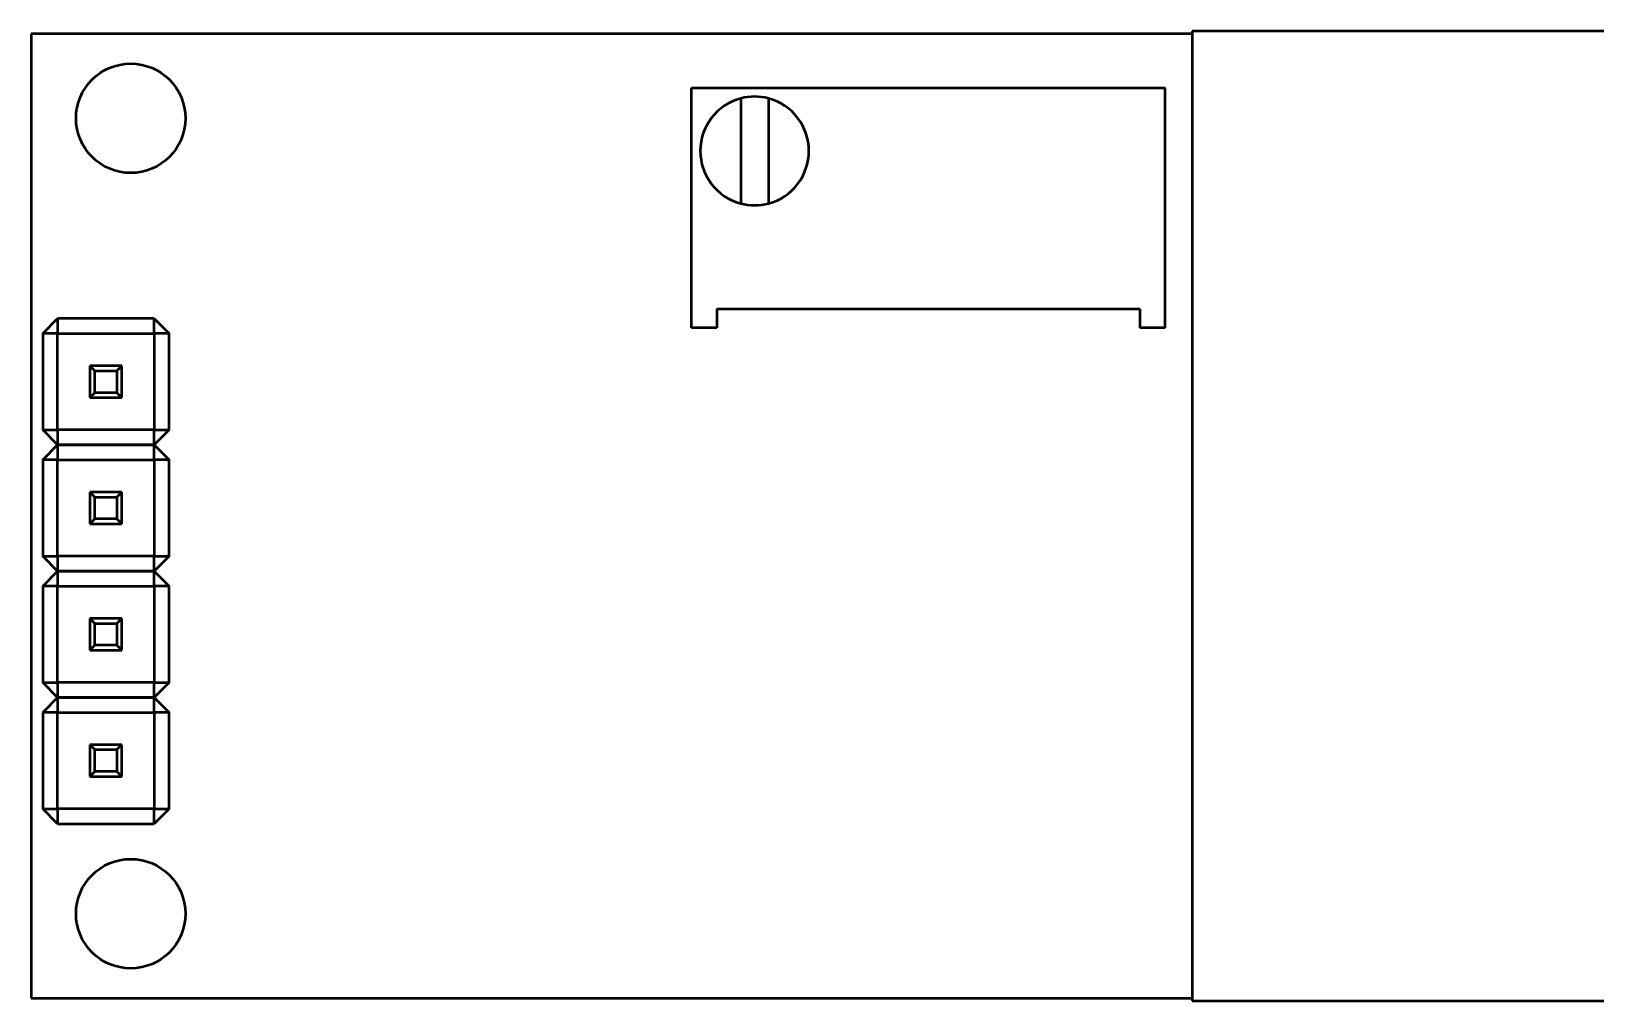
# Model space of a CAD drawing. Header units: millimetres. Extents: x -86 to 841, y -58 to 594.
# Drawn here: x 471.49 to 502.96, y 228.06 to 247.56 of the extents above; entities that cross this region are included whole.
import ezdxf

# ---------------------------------------------------------------- set-up
doc = ezdxf.new("R2010")
doc.units = ezdxf.units.MM
doc.layers.add('Visible (ISO)', color=7, linetype='Continuous', lineweight=50)

msp = doc.modelspace()

# ---------------------------------------------------------------- linework, layer by layer
at = {"layer": 'Visible (ISO)'}
for p, q in [((471.492, 247.507), (471.492, 228.107)), ((494.842, 247.507), (471.492, 247.507)), ((511.842, 247.557), (494.842, 247.557)), ((494.842, 247.557), (494.842, 228.057)), ((484.769, 241.594), (484.769, 246.42)), ((484.769, 246.42), (494.294, 246.42)), ((494.294, 241.594), (494.294, 246.42)), ((485.76, 246.205), (485.76, 244.094)), ((486.319, 246.205), (486.319, 244.094)), ((485.277, 241.975), (493.787, 241.975)), ((485.277, 241.975), (485.277, 241.594)), ((493.787, 241.975), (493.787, 241.594)), ((471.722, 241.477), (472.022, 241.777)), ((472.022, 241.777), (472.022, 241.477)), ((473.962, 241.777), (472.022, 241.777)), ((473.962, 241.777), (474.262, 241.477)), ((473.962, 241.477), (473.962, 241.777)), ((472.022, 241.477), (471.722, 241.477)), ((471.722, 241.477), (471.722, 239.537)), ((472.022, 239.537), (472.022, 241.477)), ((472.022, 241.477), (473.962, 241.477)), ((474.262, 241.477), (473.962, 241.477)), ((473.962, 241.477), (473.962, 239.537)), ((474.262, 239.537), (474.262, 241.477)), ((485.277, 241.594), (484.769, 241.594)), ((494.294, 241.594), (493.787, 241.594)), ((473.312, 240.827), (472.672, 240.827)), ((472.772, 240.727), (472.672, 240.827)), ((472.672, 240.827), (472.672, 240.187)), ((472.772, 240.727), (473.212, 240.727)), ((472.772, 240.287), (472.772, 240.727)), ((473.212, 240.727), (473.312, 240.827)), ((473.212, 240.727), (473.212, 240.287)), ((473.312, 240.187), (473.312, 240.827)), ((472.772, 240.287), (472.672, 240.187)), ((472.672, 240.187), (473.312, 240.187)), ((473.212, 240.287), (472.772, 240.287)), ((473.212, 240.287), (473.312, 240.187)), ((471.722, 239.537), (472.022, 239.537)), ((472.022, 239.237), (471.722, 239.537)), ((472.022, 239.537), (472.022, 239.237)), ((473.962, 239.537), (472.022, 239.537)), ((473.962, 239.237), (473.962, 239.537)), ((474.262, 239.537), (473.962, 239.237)), ((473.962, 239.537), (474.262, 239.537)), ((471.722, 238.937), (472.022, 239.237)), ((472.022, 239.237), (473.962, 239.237)), ((472.022, 239.237), (472.022, 238.937)), ((473.962, 239.237), (472.022, 239.237)), ((473.962, 239.237), (474.262, 238.937)), ((473.962, 238.937), (473.962, 239.237)), ((472.022, 238.937), (471.722, 238.937)), ((471.722, 238.937), (471.722, 236.997)), ((472.022, 236.997), (472.022, 238.937)), ((472.022, 238.937), (473.962, 238.937)), ((474.262, 238.937), (473.962, 238.937)), ((473.962, 238.937), (473.962, 236.997)), ((474.262, 236.997), (474.262, 238.937)), ((473.312, 238.287), (472.672, 238.287)), ((472.772, 238.187), (472.672, 238.287)), ((472.672, 238.287), (472.672, 237.647)), ((472.772, 238.187), (473.212, 238.187)), ((472.772, 237.747), (472.772, 238.187)), ((473.212, 238.187), (473.312, 238.287)), ((473.212, 238.187), (473.212, 237.747)), ((473.312, 237.647), (473.312, 238.287)), ((472.772, 237.747), (472.672, 237.647)), ((472.672, 237.647), (473.312, 237.647)), ((473.212, 237.747), (472.772, 237.747)), ((473.212, 237.747), (473.312, 237.647)), ((471.722, 236.997), (472.022, 236.997)), ((472.022, 236.697), (471.722, 236.997)), ((472.022, 236.997), (472.022, 236.697)), ((473.962, 236.997), (472.022, 236.997)), ((473.962, 236.697), (473.962, 236.997)), ((474.262, 236.997), (473.962, 236.697)), ((473.962, 236.997), (474.262, 236.997)), ((471.722, 236.397), (472.022, 236.697)), ((472.022, 236.697), (473.962, 236.697)), ((472.022, 236.697), (472.022, 236.397)), ((473.962, 236.697), (472.022, 236.697)), ((473.962, 236.697), (474.262, 236.397)), ((473.962, 236.397), (473.962, 236.697)), ((472.022, 236.397), (471.722, 236.397)), ((471.722, 236.397), (471.722, 234.457)), ((472.022, 234.457), (472.022, 236.397)), ((472.022, 236.397), (473.962, 236.397)), ((474.262, 236.397), (473.962, 236.397)), ((473.962, 236.397), (473.962, 234.457)), ((474.262, 234.457), (474.262, 236.397)), ((473.312, 235.747), (472.672, 235.747)), ((472.772, 235.647), (472.672, 235.747)), ((472.672, 235.747), (472.672, 235.107)), ((473.212, 235.647), (473.312, 235.747)), ((473.312, 235.107), (473.312, 235.747)), ((472.772, 235.647), (473.212, 235.647)), ((472.772, 235.207), (472.772, 235.647)), ((473.212, 235.647), (473.212, 235.207)), ((472.772, 235.207), (472.672, 235.107)), ((472.672, 235.107), (473.312, 235.107)), ((473.212, 235.207), (472.772, 235.207)), ((473.212, 235.207), (473.312, 235.107)), ((471.722, 234.457), (472.022, 234.457)), ((472.022, 234.157), (471.722, 234.457)), ((472.022, 234.457), (472.022, 234.157)), ((473.962, 234.457), (472.022, 234.457)), ((473.962, 234.157), (473.962, 234.457)), ((474.262, 234.457), (473.962, 234.157)), ((473.962, 234.457), (474.262, 234.457)), ((471.722, 233.857), (472.022, 234.157)), ((472.022, 234.157), (473.962, 234.157)), ((472.022, 234.157), (472.022, 233.857)), ((473.962, 234.157), (472.022, 234.157)), ((473.962, 234.157), (474.262, 233.857)), ((473.962, 233.857), (473.962, 234.157)), ((472.022, 233.857), (471.722, 233.857)), ((471.722, 233.857), (471.722, 231.917)), ((472.022, 231.917), (472.022, 233.857)), ((472.022, 233.857), (473.962, 233.857)), ((474.262, 233.857), (473.962, 233.857)), ((473.962, 233.857), (473.962, 231.917)), ((474.262, 231.917), (474.262, 233.857)), ((473.312, 233.207), (472.672, 233.207)), ((472.772, 233.107), (472.672, 233.207)), ((472.672, 233.207), (472.672, 232.567)), ((473.212, 233.107), (473.312, 233.207)), ((473.312, 232.567), (473.312, 233.207)), ((472.772, 233.107), (473.212, 233.107)), ((472.772, 232.667), (472.772, 233.107)), ((473.212, 233.107), (473.212, 232.667)), ((472.772, 232.667), (472.672, 232.567)), ((472.672, 232.567), (473.312, 232.567)), ((473.212, 232.667), (472.772, 232.667)), ((473.212, 232.667), (473.312, 232.567)), ((471.722, 231.917), (472.022, 231.917)), ((472.022, 231.617), (471.722, 231.917)), ((472.022, 231.917), (472.022, 231.617)), ((473.962, 231.917), (472.022, 231.917)), ((473.962, 231.617), (473.962, 231.917)), ((474.262, 231.917), (473.962, 231.617)), ((473.962, 231.917), (474.262, 231.917)), ((472.022, 231.617), (473.962, 231.617)), ((471.492, 228.107), (494.842, 228.107)), ((494.842, 228.057), (511.842, 228.057))]:
    msp.add_line(p, q, dxfattribs=at)
for centre in [(473.492, 245.807), (473.492, 229.807)]:
    msp.add_circle(centre, 1.1, dxfattribs=at)
for start, end in [(104.8218, 255.1782), (75.1782, 104.8218), (284.8218, 75.1782), (255.1782, 284.8218)]:
    msp.add_arc((486.039, 245.15), 1.092, start, end, dxfattribs=at)

doc.saveas('drawing.dxf')
